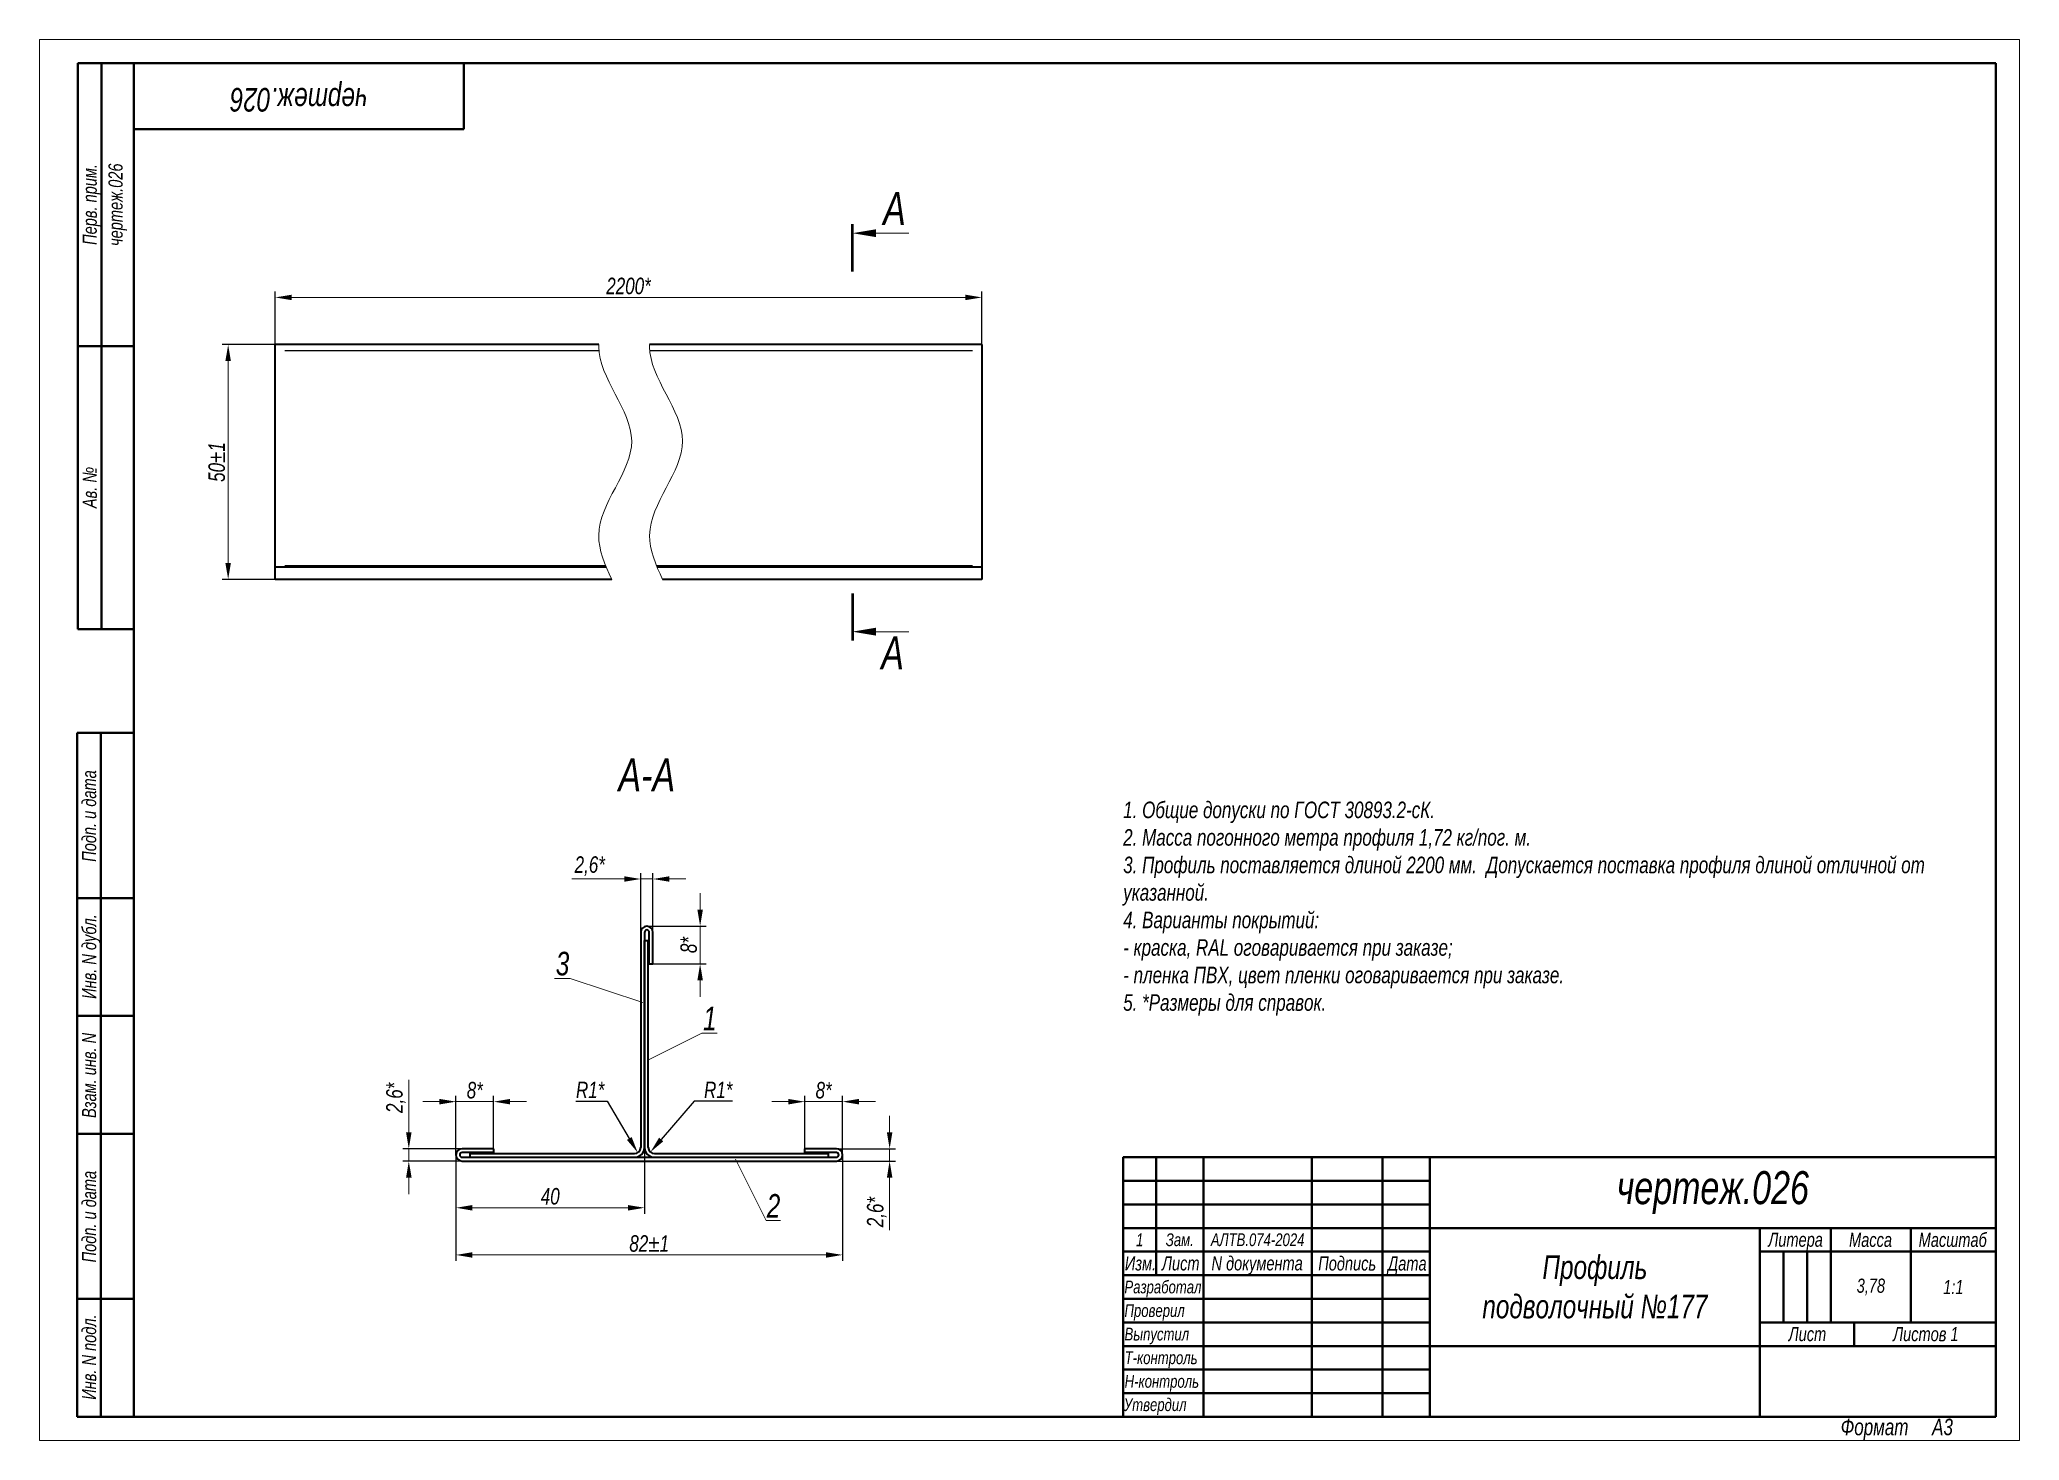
# Model space of a CAD drawing. Header units: millimetres. Extents: x 5840 to 6260, y -709 to -412.
import ezdxf

# ---------------------------------------------------------------- set-up
doc = ezdxf.new("R2010")
doc.units = ezdxf.units.MM
for name, color, linetype, lineweight in [('Layer_01', 5, 'Continuous', 13), ('Layer_02', 1, 'Continuous', 13), ('Layer_03', 7, 'Continuous', 35), ('Layer_04', 6, 'Continuous', 13), ('Layer_05', 7, 'Continuous', 40), ('Layer_07', 5, 'Continuous', 13)]:
    doc.layers.add(name, color=color, linetype=linetype, lineweight=lineweight)
doc.styles.add('Style_01', font='ARIALNI.TTF', dxfattribs={"width": 0.9, "height": 3.5})
doc.dimstyles.new('DimStyle_02', dxfattribs={"dimtxt": 3.5, "dimasz": 2.5, "dimexe": 1.25, "dimexo": 0.625, "dimtad": 1, "dimtxsty": 'Style_01', "dimcen": 2.5, "dimazin": 3, "dimtfac": 1, "dimtmove": 0, "dimatfit": 3})
doc.dimstyles.new('DimStyle_03', dxfattribs={"dimtxt": 3.5, "dimasz": 2.5, "dimexe": 1.25, "dimexo": 0, "dimtad": 1, "dimlfac": 2, "dimtxsty": 'Style_01', "dimcen": 2.5, "dimazin": 3, "dimtfac": 1, "dimtmove": 0, "dimatfit": 3})

# ---------------------------------------------------------------- blocks, each defined once
blk = doc.blocks.new('*D1')
at = {"layer": 'Layer_02', "color": 0, "lineweight": -2, "ltscale": 0.04}
for p, q in [((5928.74, -648.28), (5928.74, -670.73)), ((6010.74, -648.28), (6010.74, -670.73))]:
    blk.add_line(p, q, dxfattribs=at)
at = {"layer": 'Layer_02', "color": 0, "ltscale": 0.04}
blk.add_line((5932.24, -669.48), (6007.24, -669.48), dxfattribs=at)
at = {"layer": 'Layer_02', "color": 0, "lineweight": 50, "ltscale": 0.04}
for points in [[(5932.24, -668.9), (5932.24, -670.07), (5928.74, -669.48)], [(6007.24, -668.9), (6007.24, -670.07), (6010.74, -669.48)]]:
    blk.add_solid(points, dxfattribs=at)
at = {"layer": 'Layer_02', "color": 0, "ltscale": 0.04, "insert": (5969.74, -667.07), "char_height": 3.5, "attachment_point": 5, "style": 'Style_01'}
blk.add_mtext('82%%P1', dxfattribs=at)
blk = doc.blocks.new('*D2')
at = {"layer": 'Layer_02', "color": 0, "lineweight": -2, "ltscale": 0.04}
for p, q in [((5968.74, -644.83), (5968.74, -660.73)), ((5928.74, -648.28), (5928.74, -660.73))]:
    blk.add_line(p, q, dxfattribs=at)
at = {"layer": 'Layer_02', "color": 0, "ltscale": 0.04}
blk.add_line((5932.24, -659.48), (5965.24, -659.48), dxfattribs=at)
at = {"layer": 'Layer_02', "color": 0, "lineweight": 50, "ltscale": 0.04}
for points in [[(5932.24, -658.9), (5932.24, -660.07), (5928.74, -659.48)], [(5965.24, -658.9), (5965.24, -660.07), (5968.74, -659.48)]]:
    blk.add_solid(points, dxfattribs=at)
at = {"layer": 'Layer_02', "color": 0, "ltscale": 0.04, "insert": (5948.74, -657.07), "char_height": 3.5, "attachment_point": 5, "style": 'Style_01'}
blk.add_mtext('40', dxfattribs=at)
blk = doc.blocks.new('*D3')
at = {"layer": 'Layer_02', "color": 0, "ltscale": 0.04}
for p, q in [((5999.24, -636.98), (5995.74, -636.98)), ((6002.74, -636.98), (6010.74, -636.98)), ((6014.24, -636.98), (6017.74, -636.98))]:
    blk.add_line(p, q, dxfattribs=at)
at = {"layer": 'Layer_02', "color": 0, "lineweight": -2, "ltscale": 0.04}
for p, q in [((6002.74, -647.08), (6002.74, -635.73)), ((6010.74, -648.28), (6010.74, -635.73))]:
    blk.add_line(p, q, dxfattribs=at)
at = {"layer": 'Layer_02', "color": 0, "lineweight": 50, "ltscale": 0.04}
for points in [[(5999.24, -636.4), (5999.24, -637.57), (6002.74, -636.98)], [(6014.24, -636.4), (6014.24, -637.57), (6010.74, -636.98)]]:
    blk.add_solid(points, dxfattribs=at)
at = {"layer": 'Layer_02', "color": 0, "ltscale": 0.04, "insert": (6006.74, -634.57), "char_height": 3.5, "attachment_point": 5, "style": 'Style_01'}
blk.add_mtext('8*', dxfattribs=at)
blk = doc.blocks.new('*D4')
at = {"layer": 'Defpoints', "color": 0, "lineweight": 50, "ltscale": 0.04}
for p in [(5965.98, -645.56), (5966.64, -646.68)]:
    blk.add_point(p, dxfattribs=at)
at = {"layer": 'Layer_02', "color": 0, "lineweight": -2, "ltscale": 0.04}
for p, q in [((5954.2, -636.88), (5960.84, -636.88)), ((5960.84, -636.88), (5965.52, -644.79))]:
    blk.add_line(p, q, dxfattribs=at)
at = {"layer": 'Layer_02', "color": 0, "lineweight": 50, "ltscale": 0.04}
blk.add_solid([(5966.02, -644.49), (5965.02, -645.09), (5967.31, -647.8)], dxfattribs=at)
at = {"layer": 'Layer_02', "color": 0, "ltscale": 0.04, "insert": (5957.21, -634.49), "char_height": 3.5, "attachment_point": 5, "style": 'Style_01'}
blk.add_mtext('R1*', dxfattribs=at)
blk = doc.blocks.new('*D5')
at = {"layer": 'Defpoints', "color": 0, "lineweight": 50, "ltscale": 0.04}
for p in [(5970.84, -646.68), (5971.69, -645.69)]:
    blk.add_point(p, dxfattribs=at)
at = {"layer": 'Layer_02', "color": 0, "lineweight": -2, "ltscale": 0.04}
for p, q in [((5979.25, -636.88), (5972.27, -645.01)), ((5987.39, -636.88), (5979.25, -636.88))]:
    blk.add_line(p, q, dxfattribs=at)
at = {"layer": 'Layer_02', "color": 0, "lineweight": 50, "ltscale": 0.04}
blk.add_solid([(5971.83, -644.63), (5972.72, -645.39), (5970, -647.67)], dxfattribs=at)
at = {"layer": 'Layer_02', "color": 0, "ltscale": 0.04, "insert": (5984.38, -634.49), "char_height": 3.5, "attachment_point": 5, "style": 'Style_01'}
blk.add_mtext('R1*', dxfattribs=at)
blk = doc.blocks.new('*D6')
at = {"layer": 'Layer_02', "color": 0, "ltscale": 0.04}
for p, q in [((5964.44, -589.77), (5953.31, -589.77)), ((5970.54, -589.77), (5967.94, -589.77)), ((5974.04, -589.77), (5977.54, -589.77))]:
    blk.add_line(p, q, dxfattribs=at)
at = {"layer": 'Layer_02', "color": 0, "lineweight": -2, "ltscale": 0.04}
for p, q in [((5967.94, -601.08), (5967.94, -588.52)), ((5970.54, -601), (5970.54, -588.52))]:
    blk.add_line(p, q, dxfattribs=at)
at = {"layer": 'Layer_02', "color": 0, "lineweight": 50, "ltscale": 0.04}
for points in [[(5964.44, -589.19), (5964.44, -590.35), (5967.94, -589.77)], [(5974.04, -589.19), (5974.04, -590.35), (5970.54, -589.77)]]:
    blk.add_solid(points, dxfattribs=at)
at = {"layer": 'Layer_02', "color": 0, "ltscale": 0.04, "insert": (5957.13, -587.04), "char_height": 3.5, "attachment_point": 5, "style": 'Style_01'}
blk.add_mtext('2,6*', dxfattribs=at)
blk = doc.blocks.new('*D7')
at = {"layer": 'Layer_02', "color": 0, "lineweight": -2, "ltscale": 0.04}
for p, q in [((5890.42, -476.46), (5879.17, -476.46)), ((5890.42, -526.26), (5879.17, -526.26))]:
    blk.add_line(p, q, dxfattribs=at)
at = {"layer": 'Layer_02', "color": 0, "ltscale": 0.04}
blk.add_line((5880.42, -479.96), (5880.42, -522.76), dxfattribs=at)
at = {"layer": 'Layer_02', "color": 0, "lineweight": 50, "ltscale": 0.04}
for points in [[(5879.83, -479.96), (5881, -479.96), (5880.42, -476.46)], [(5879.83, -522.76), (5881, -522.76), (5880.42, -526.26)]]:
    blk.add_solid(points, dxfattribs=at)
at = {"layer": 'Layer_02', "color": 0, "ltscale": 0.04, "insert": (5878, -501.36), "char_height": 3.5, "attachment_point": 5, "rotation": 90, "style": 'Style_01'}
blk.add_mtext('50%%P1', dxfattribs=at)
blk = doc.blocks.new('*D8')
at = {"layer": 'Layer_02', "color": 0, "lineweight": -2, "ltscale": 0.04}
for p, q in [((5890.42, -476.46), (5890.42, -465.21)), ((6040.29, -476.46), (6040.29, -465.21))]:
    blk.add_line(p, q, dxfattribs=at)
at = {"layer": 'Layer_02', "color": 0, "ltscale": 0.04}
blk.add_line((5893.92, -466.46), (6036.79, -466.46), dxfattribs=at)
at = {"layer": 'Layer_02', "color": 0, "lineweight": 50, "ltscale": 0.04}
for points in [[(5893.92, -465.88), (5893.92, -467.05), (5890.42, -466.46)], [(6036.79, -465.88), (6036.79, -467.05), (6040.29, -466.46)]]:
    blk.add_solid(points, dxfattribs=at)
at = {"layer": 'Layer_02', "color": 0, "ltscale": 0.04, "insert": (5965.35, -464.05), "char_height": 3.5, "attachment_point": 5, "style": 'Style_01'}
blk.add_mtext('2200*', dxfattribs=at)
blk = doc.blocks.new('*D9')
at = {"layer": 'Layer_02', "color": 0, "ltscale": 0.04}
for p, q in [((5925.24, -636.98), (5921.74, -636.98)), ((5928.74, -636.98), (5936.74, -636.98)), ((5940.24, -636.98), (5943.74, -636.98))]:
    blk.add_line(p, q, dxfattribs=at)
at = {"layer": 'Layer_02', "color": 0, "lineweight": -2, "ltscale": 0.04}
for p, q in [((5928.74, -648.28), (5928.74, -635.73)), ((5936.74, -646.98), (5936.74, -635.73))]:
    blk.add_line(p, q, dxfattribs=at)
at = {"layer": 'Layer_02', "color": 0, "lineweight": 50, "ltscale": 0.04}
for points in [[(5925.24, -636.4), (5925.24, -637.57), (5928.74, -636.98)], [(5940.24, -636.4), (5940.24, -637.57), (5936.74, -636.98)]]:
    blk.add_solid(points, dxfattribs=at)
at = {"layer": 'Layer_02', "color": 0, "ltscale": 0.04, "insert": (5932.74, -634.57), "char_height": 3.5, "attachment_point": 5, "style": 'Style_01'}
blk.add_mtext('8*', dxfattribs=at)
blk = doc.blocks.new('*D10')
at = {"layer": 'Layer_02', "color": 0, "ltscale": 0.04}
for p, q in [((5980.54, -596.28), (5980.54, -592.78)), ((5980.54, -599.78), (5980.54, -607.78)), ((5980.54, -611.28), (5980.54, -614.78))]:
    blk.add_line(p, q, dxfattribs=at)
at = {"layer": 'Layer_02', "color": 0, "lineweight": -2, "ltscale": 0.04}
for p, q in [((5969.24, -599.78), (5981.79, -599.78)), ((5970.54, -607.78), (5981.79, -607.78))]:
    blk.add_line(p, q, dxfattribs=at)
at = {"layer": 'Layer_02', "color": 0, "lineweight": 50, "ltscale": 0.04}
for points in [[(5979.96, -596.28), (5981.13, -596.28), (5980.54, -599.78)], [(5979.96, -611.28), (5981.13, -611.28), (5980.54, -607.78)]]:
    blk.add_solid(points, dxfattribs=at)
at = {"layer": 'Layer_02', "color": 0, "ltscale": 0.04, "insert": (5978.13, -603.78), "char_height": 3.5, "attachment_point": 5, "rotation": 90, "style": 'Style_01'}
blk.add_mtext('8*', dxfattribs=at)
blk = doc.blocks.new('*D11')
at = {"layer": 'Layer_02', "color": 0, "ltscale": 0.04}
for p, q in [((6020.74, -643.48), (6020.74, -639.98)), ((6020.74, -646.98), (6020.74, -649.58)), ((6020.74, -653.08), (6020.74, -664.21))]:
    blk.add_line(p, q, dxfattribs=at)
at = {"layer": 'Layer_02', "color": 0, "lineweight": -2, "ltscale": 0.04}
for p, q in [((6009.44, -646.98), (6021.99, -646.98)), ((6009.44, -649.58), (6021.99, -649.58))]:
    blk.add_line(p, q, dxfattribs=at)
at = {"layer": 'Layer_02', "color": 0, "lineweight": 50, "ltscale": 0.04}
for points in [[(6020.16, -643.48), (6021.33, -643.48), (6020.74, -646.98)], [(6020.16, -653.08), (6021.33, -653.08), (6020.74, -649.58)]]:
    blk.add_solid(points, dxfattribs=at)
at = {"layer": 'Layer_02', "color": 0, "ltscale": 0.04, "insert": (6018.01, -660.4), "char_height": 3.5, "attachment_point": 5, "rotation": 90, "style": 'Style_01'}
blk.add_mtext('2,6*', dxfattribs=at)
blk = doc.blocks.new('*D12')
at = {"layer": 'Layer_02', "color": 0, "ltscale": 0.04}
for p, q in [((5918.74, -643.48), (5918.74, -632.35)), ((5918.74, -649.58), (5918.74, -646.98)), ((5918.74, -653.08), (5918.74, -656.58))]:
    blk.add_line(p, q, dxfattribs=at)
at = {"layer": 'Layer_02', "color": 0, "lineweight": -2, "ltscale": 0.04}
for p, q in [((5930.04, -646.98), (5917.49, -646.98)), ((5930.04, -649.58), (5917.49, -649.58))]:
    blk.add_line(p, q, dxfattribs=at)
at = {"layer": 'Layer_02', "color": 0, "lineweight": 50, "ltscale": 0.04}
for points in [[(5918.16, -643.48), (5919.33, -643.48), (5918.74, -646.98)], [(5918.16, -653.08), (5919.33, -653.08), (5918.74, -649.58)]]:
    blk.add_solid(points, dxfattribs=at)
at = {"layer": 'Layer_02', "color": 0, "ltscale": 0.04, "insert": (5916.01, -636.17), "char_height": 3.5, "attachment_point": 5, "rotation": 90, "style": 'Style_01'}
blk.add_mtext('2,6*', dxfattribs=at)

msp = doc.modelspace()

# ---------------------------------------------------------------- linework, layer by layer
at = {"layer": 'Layer_02'}
for p, q in [((6024.846, -452.845), (6017.846, -452.845)), ((6024.846, -537.331), (6017.846, -537.331))]:
    msp.add_line(p, q, dxfattribs=at)
at = {"layer": 'Layer_02', "ltscale": 0.04}
for points in [[(6017.846, -453.678), (6017.846, -452.011), (6012.846, -452.845)], [(6017.846, -536.497), (6017.846, -538.164), (6012.846, -537.331)]]:
    msp.add_solid(points, dxfattribs=at)
at = {"layer": 'Layer_03'}
for p, q in [((5890.415, -526.264), (5890.415, -476.464)), ((5959.039, -476.464), (5890.415, -476.464)), ((6040.292, -476.464), (5969.833, -476.464)), ((6040.292, -476.464), (6040.292, -526.264)), ((5960.637, -523.664), (5890.415, -523.664)), ((6040.292, -523.664), (5971.43, -523.664)), ((5961.788, -526.264), (5890.415, -526.264)), ((6040.292, -526.264), (5972.582, -526.264)), ((5967.943, -601.082), (5967.943, -646.682)), ((5968.743, -601.082), (5968.743, -646.682)), ((5968.743, -646.682), (5968.743, -602.782)), ((5968.743, -602.782), (5969.543, -602.782)), ((5969.543, -646.682), (5969.543, -602.782)), ((5969.743, -607.782), (5969.743, -601.082)), ((5970.543, -607.782), (5970.543, -601.082)), ((5969.743, -607.782), (5970.543, -607.782)), ((5936.743, -646.982), (5930.043, -646.982)), ((5936.743, -647.782), (5930.043, -647.782)), ((5930.043, -648.782), (6009.443, -648.782)), ((5930.043, -649.582), (6009.443, -649.582)), ((5931.743, -648.782), (5931.743, -647.982)), ((5931.743, -647.982), (5966.643, -647.982)), ((5931.743, -648.782), (5966.643, -648.782)), ((5936.743, -647.782), (5936.743, -646.982)), ((5970.843, -647.982), (6007.743, -647.982)), ((5970.843, -648.782), (6007.743, -648.782)), ((6002.743, -647.782), (6002.743, -646.982)), ((6009.443, -646.982), (6002.743, -646.982)), ((6009.443, -647.782), (6002.743, -647.782)), ((6007.743, -648.782), (6007.743, -647.982))]:
    msp.add_line(p, q, dxfattribs=at)
at = {"layer": 'Layer_03', "lineweight": 25}
for p, q in [((5959.064, -477.764), (5892.415, -477.764)), ((6038.292, -477.764), (5969.857, -477.764)), ((5960.515, -523.364), (5892.415, -523.364)), ((6038.292, -523.364), (5971.308, -523.364))]:
    msp.add_line(p, q, dxfattribs=at)
at = {"layer": 'Layer_03'}
for centre, radius, start, end in [((5969.243, -601.082), 1.3, 0, 180), ((5969.243, -601.082), 0.5, 0, 180), ((5966.643, -646.682), 1.3, 270, 0), ((5966.643, -646.682), 2.1, 270, 0), ((5970.843, -646.682), 2.1, 180, 270), ((5970.843, -646.682), 1.3, 180, 270), ((5930.043, -648.282), 1.3, 90, 270), ((5930.043, -648.282), 0.5, 90, 270), ((6009.443, -648.282), 1.3, 270, 90), ((6009.443, -648.282), 0.5, 270, 90)]:
    msp.add_arc(centre, radius, start, end, dxfattribs=at)
at = {"layer": 'Layer_04'}
for p, q in [((5840.415, -411.8), (5840.415, -708.8)), ((6260.415, -411.8), (5840.415, -411.8)), ((6260.415, -708.8), (6260.415, -411.8)), ((5952.943, -610.841), (5949.624, -610.841)), ((5968.378, -615.97), (5952.943, -610.841)), ((5969.295, -628.254), (5980.872, -622.471)), ((5984.191, -622.471), (5980.872, -622.471)), ((5988.072, -649.162), (5994.539, -662.209)), ((5997.597, -662.209), (5994.539, -662.209)), ((5840.415, -708.8), (6260.415, -708.8))]:
    msp.add_line(p, q, dxfattribs=at)
for points in [[(5959.039, -476.464), (5959.032, -476.616), (5958.866, -483.45), (5973, -497.027), (5956.005, -512.896), (5960.33, -523.118), (5961.788, -526.264)], [(5969.833, -476.464), (5969.826, -476.616), (5969.659, -483.45), (5983.794, -497.027), (5966.799, -512.896), (5971.123, -523.118), (5972.582, -526.264)]]:
    msp.add_open_spline(points, degree=3, knots=[190.2266264, 190.2266264, 190.2266264, 190.2266264, 190.7065809, 211.896201, 233.0858211, 242.4798733, 242.4798733, 242.4798733, 242.4798733], dxfattribs=at)
at = {"layer": 'Layer_05', "linetype": 'Continuous'}
for p, q in [((6255.415, -416.8), (5848.539, -416.8)), ((5848.539, -536.8), (5848.539, -416.8)), ((5853.539, -536.8), (5853.539, -416.8)), ((5860.415, -416.8), (5860.415, -703.8)), ((5930.415, -416.8), (5930.415, -430.8)), ((6255.415, -703.8), (6255.415, -416.8)), ((5860.415, -430.8), (5930.415, -430.8)), ((5848.539, -476.8), (5860.415, -476.8)), ((5848.539, -536.8), (5860.415, -536.8)), ((5848.415, -703.8), (5848.415, -558.8)), ((5848.415, -558.8), (5860.415, -558.8)), ((5853.415, -703.8), (5853.415, -558.8)), ((5848.415, -593.8), (5860.415, -593.8)), ((5848.415, -618.8), (5860.415, -618.8)), ((5848.415, -643.8), (5860.415, -643.8)), ((6070.292, -653.766), (6135.335, -653.766)), ((6070.292, -658.77), (6135.335, -658.77)), ((6070.292, -663.773), (6135.335, -663.773)), ((6210.385, -668.776), (6210.385, -683.786)), ((6215.389, -668.776), (6215.389, -683.786)), ((5848.415, -678.8), (5860.415, -678.8)), ((6070.292, -678.783), (6135.335, -678.783)), ((6070.292, -683.786), (6135.335, -683.786)), ((6070.292, -688.79), (6135.335, -688.79)), ((6070.292, -693.793), (6135.335, -693.793)), ((6070.292, -698.796), (6135.335, -698.796)), ((5848.415, -703.8), (5860.415, -703.8)), ((5860.415, -703.8), (6255.415, -703.8))]:
    msp.add_line(p, q, dxfattribs=at)
at = {"layer": 'Layer_05', "linetype": 'Continuous', "lineweight": 50}
for p, q in [((6012.846, -460.944), (6012.846, -450.944)), ((6012.846, -529.231), (6012.846, -539.231))]:
    msp.add_line(p, q, dxfattribs=at)
at = {"layer": 'Layer_05', "linetype": 'Continuous'}
for points in [[(6255.415, -648.763), (6070.292, -648.763), (6070.292, -703.8)], [(6077.297, -648.763), (6077.297, -673.78)], [(6087.303, -648.763), (6087.303, -703.8)], [(6110.319, -648.763), (6110.319, -703.8)], [(6125.329, -648.763), (6125.329, -703.8)], [(6135.335, -648.763), (6135.335, -703.8)], [(6255.415, -663.773), (6135.335, -663.773)], [(6205.382, -663.773), (6205.382, -703.8)], [(6220.392, -663.773), (6220.392, -683.786)], [(6237.403, -663.773), (6237.403, -683.786)], [(6237.403, -663.773), (6237.403, -683.786)], [(6070.292, -668.776), (6135.335, -668.776)], [(6205.382, -668.776), (6255.415, -668.776)], [(6070.292, -673.78), (6135.335, -673.78)], [(6205.382, -683.786), (6255.415, -683.786)], [(6225.395, -683.786), (6225.395, -688.79)], [(6135.335, -688.79), (6255.415, -688.79)]]:
    msp.add_lwpolyline(points, dxfattribs=at)

# ---------------------------------------------------------------- texts
at = {"layer": 'Layer_01', "linetype": 'Continuous', "lineweight": 25, "style": 'Style_01', "width": 0.9}
for s, p in [('Перв. прим.', (5852.538, -455.324)), ('Ав. №', (5852.539, -511.137)), ('Подп. и дата', (5852.411, -586.121)), ('Инв. N дубл.', (5852.418, -615.179)), ('Взам. инв. N', (5852.409, -640.441)), ('Подп. и дата', (5852.415, -671.064)), ('Инв. N подл.', (5852.413, -700.174))]:
    msp.add_text(s, height=3, rotation=90, dxfattribs=at).set_placement(p)
at = {"layer": 'Layer_01', "style": 'Style_01', "width": 0.9}
for s, height, p in [('А', 7, (6019.357, -451.137)), ('А', 7, (6018.958, -545.319)), ('А-А', 7, (5963.206, -571.211)), ('3', 5, (5949.92, -610.209)), ('1', 5, (5981.167, -621.839))]:
    msp.add_text(s, height=height, dxfattribs=at).set_placement(p)
at = {"layer": 'Layer_01', "linetype": 'Continuous', "style": 'Style_01', "width": 0.9}
for s, height, p in [('2', 5, (5994.675, -661.577)), ('Изм.', 3, (6070.643, -672.776)), ('Лист', 3, (6078.524, -672.765)), ('N документа', 3, (6089.021, -672.758)), ('Подпись', 3, (6111.672, -672.78)), ('Дата', 3, (6126.464, -672.787)), ('Разработал', 2.7, (6070.557, -677.622)), ('Проверил', 2.7, (6070.57, -682.626)), ('Выпустил', 2.7, (6070.578, -687.614)), ('Т-контроль', 2.7, (6070.602, -692.627)), ('Н-контроль', 2.7, (6070.602, -697.63)), ('Утвердил', 2.7, (6070.43, -702.577))]:
    msp.add_text(s, height=height, dxfattribs=at).set_placement(p)
at = {"layer": 'Layer_01', "linetype": 'Continuous', "lineweight": 25, "style": 'Style_01', "width": 0.9}
for s, p in [('Литера', (6207.152, -667.744)), ('Масса', (6224.28, -667.773)), ('Масштаб', (6239.048, -667.771)), ('Лист ', (6211.469, -687.758)), ('Листов 1', (6233.629, -687.763))]:
    msp.add_text(s, height=3, dxfattribs=at).set_placement(p)
at = {"layer": 'Layer_01', "linetype": 'Continuous', "attachment_point": 5, "style": 'Style_01'}
for insert, char_height, width, rotation in [((5895.415, -423.8), 5, 70, 180), ((5856.977, -446.8), 3, 60, 90)]:
    msp.add_mtext('чертеж.026', dxfattribs=dict(at, insert=insert, char_height=char_height, width=width, rotation=rotation))
at = {"layer": 'Layer_01', "insert": (6070.292, -618.763), "char_height": 3.5, "attachment_point": 7, "style": 'Style_01'}
msp.add_mtext_dynamic_manual_height_columns('1. Общие допуски по ГОСТ 30893.2-сК.\\P\\pxb0.25,ql;2. Масса погонного метра профиля 1,72 кг/пог. м.   \\P3. Профиль поставляется длиной 2200 мм.  Допускается поставка профиля длиной отличной от указанной.\\P\\pq*;4. Варианты покрытий:\\P- краска, RAL оговаривается при заказе;\\P- пленка ПВХ, цвет пленки оговаривается при заказе.\\P\\pql;5. *Размеры для справок.', width=174.62139, gutter_width=70, heights=[66.329], dxfattribs=at)
at = {"layer": 'Layer_01', "linetype": 'Continuous', "attachment_point": 5, "style": 'Style_01'}
for s, insert, char_height, width in [('чертеж.026', (6195.375, -656.268), 7, 120.08), ('Профиль \\Pподволочный №177', (6170.359, -676.281), 5, 70.04667), ('3,78', (6228.898, -676.281), 3, 17.01133), ('1:1', (6246.409, -676.281), 3, 18.012)]:
    msp.add_mtext(s, dxfattribs=dict(at, insert=insert, char_height=char_height, width=width))
at = {"layer": 'Layer_01', "linetype": 'Continuous', "lineweight": 25, "insert": (6222.513, -704.206), "char_height": 3.5, "width": 32.95146, "attachment_point": 1, "style": 'Style_01'}
msp.add_mtext('Формат     А3', dxfattribs=at)
at = {"layer": 'Layer_07', "linetype": 'Continuous', "char_height": 2.7, "attachment_point": 5, "style": 'Style_01'}
for s, insert, width in [('1', (6073.794, -666.275), 7.00463), ('Зам.', (6082.3, -666.275), 10.00667), ('АЛТВ.074-2024', (6098.811, -666.275), 23.01533)]:
    msp.add_mtext(s, dxfattribs=dict(at, insert=insert, width=width))

# ---------------------------------------------------------------- dimensions: what is measured, and where the dimension line sits
at = {"layer": 'Layer_02', "ltscale": 0.04}
for base, p1, p2, text, picture, middle in [((6040.292, -466.464), (5890.415, -476.464), (6040.292, -476.464), '2200*', '*D8', (5965.354, -464.052)), ((5967.943, -589.771), (5970.54, -600.996), (5967.943, -601.082), '<>*', '*D6', (5957.127, -587.036)), ((5936.743, -636.982), (5928.743, -648.282), (5936.743, -646.982), '<>*', '*D9', (5932.743, -634.57)), ((6010.743, -669.482), (5928.743, -648.282), (6010.743, -648.282), '<>%%P1', '*D1', (5969.743, -667.07))]:
    dim = msp.add_linear_dim(base=base, p1=p1, p2=p2, text=text, dimstyle='DimStyle_03', override={"dimasz": 3.5, "dimdec": 1, "dimlfac": 1, "dimlwd": -1}, dxfattribs=at)
    dim.commit()
    dim.dimension.update_dxf_attribs({"geometry": picture, "text_midpoint": middle})
for base, p1, p2, text, picture, middle in [((5880.415, -526.264), (5890.415, -476.464), (5890.415, -526.264), '50%%P1', '*D7', (5878.003, -501.364)), ((5980.543, -607.782), (5969.243, -599.782), (5970.543, -607.782), '<>*', '*D10', (5978.131, -603.782)), ((5918.743, -646.982), (5930.043, -649.582), (5930.043, -646.982), '<>*', '*D12', (5916.008, -636.166)), ((6020.743, -649.582), (6009.443, -646.982), (6009.443, -649.582), '<>*', '*D11', (6018.008, -660.398))]:
    dim = msp.add_linear_dim(base=base, p1=p1, p2=p2, angle=90, text=text, dimstyle='DimStyle_03', override={"dimasz": 3.5, "dimdec": 1, "dimlfac": 1, "dimlwd": -1}, dxfattribs=at)
    dim.commit()
    dim.dimension.update_dxf_attribs({"geometry": picture, "text_midpoint": middle})
for center, mpoint, picture, middle in [((5966.643, -646.682), (5965.981, -645.563), '*D4', (5957.208, -636.876)), ((5970.843, -646.682), (5971.689, -645.695), '*D5', (5984.385, -636.876))]:
    dim = msp.add_radius_dim(center=center, mpoint=mpoint, text='R1*', dimstyle='DimStyle_02', override={"dimasz": 3.5, "dimse1": 1}, dxfattribs=at)
    dim.commit()
    dim.dimension.update_dxf_attribs({"geometry": picture, "text_midpoint": middle, "dimtype": 164})
dim = msp.add_linear_dim(base=(6010.743, -636.982), p1=(6002.743, -647.082), p2=(6010.743, -648.282), text='<>*', dimstyle='DimStyle_03', override={"dimasz": 3.5, "dimdec": 1, "dimlfac": 1, "dimlwd": -1}, dxfattribs=at)
dim.commit()
dim.dimension.update_dxf_attribs({"geometry": '*D3', "text_midpoint": (6006.743, -636.982), "dimtype": 160})
dim = msp.add_linear_dim(base=(5968.743, -659.482), p1=(5928.743, -648.282), p2=(5968.743, -644.835), dimstyle='DimStyle_03', override={"dimasz": 3.5, "dimdec": 1, "dimlfac": 1, "dimlwd": -1}, dxfattribs=at)
dim.commit()
dim.dimension.update_dxf_attribs({"geometry": '*D2', "text_midpoint": (5948.743, -657.07)})

doc.saveas('drawing.dxf')
